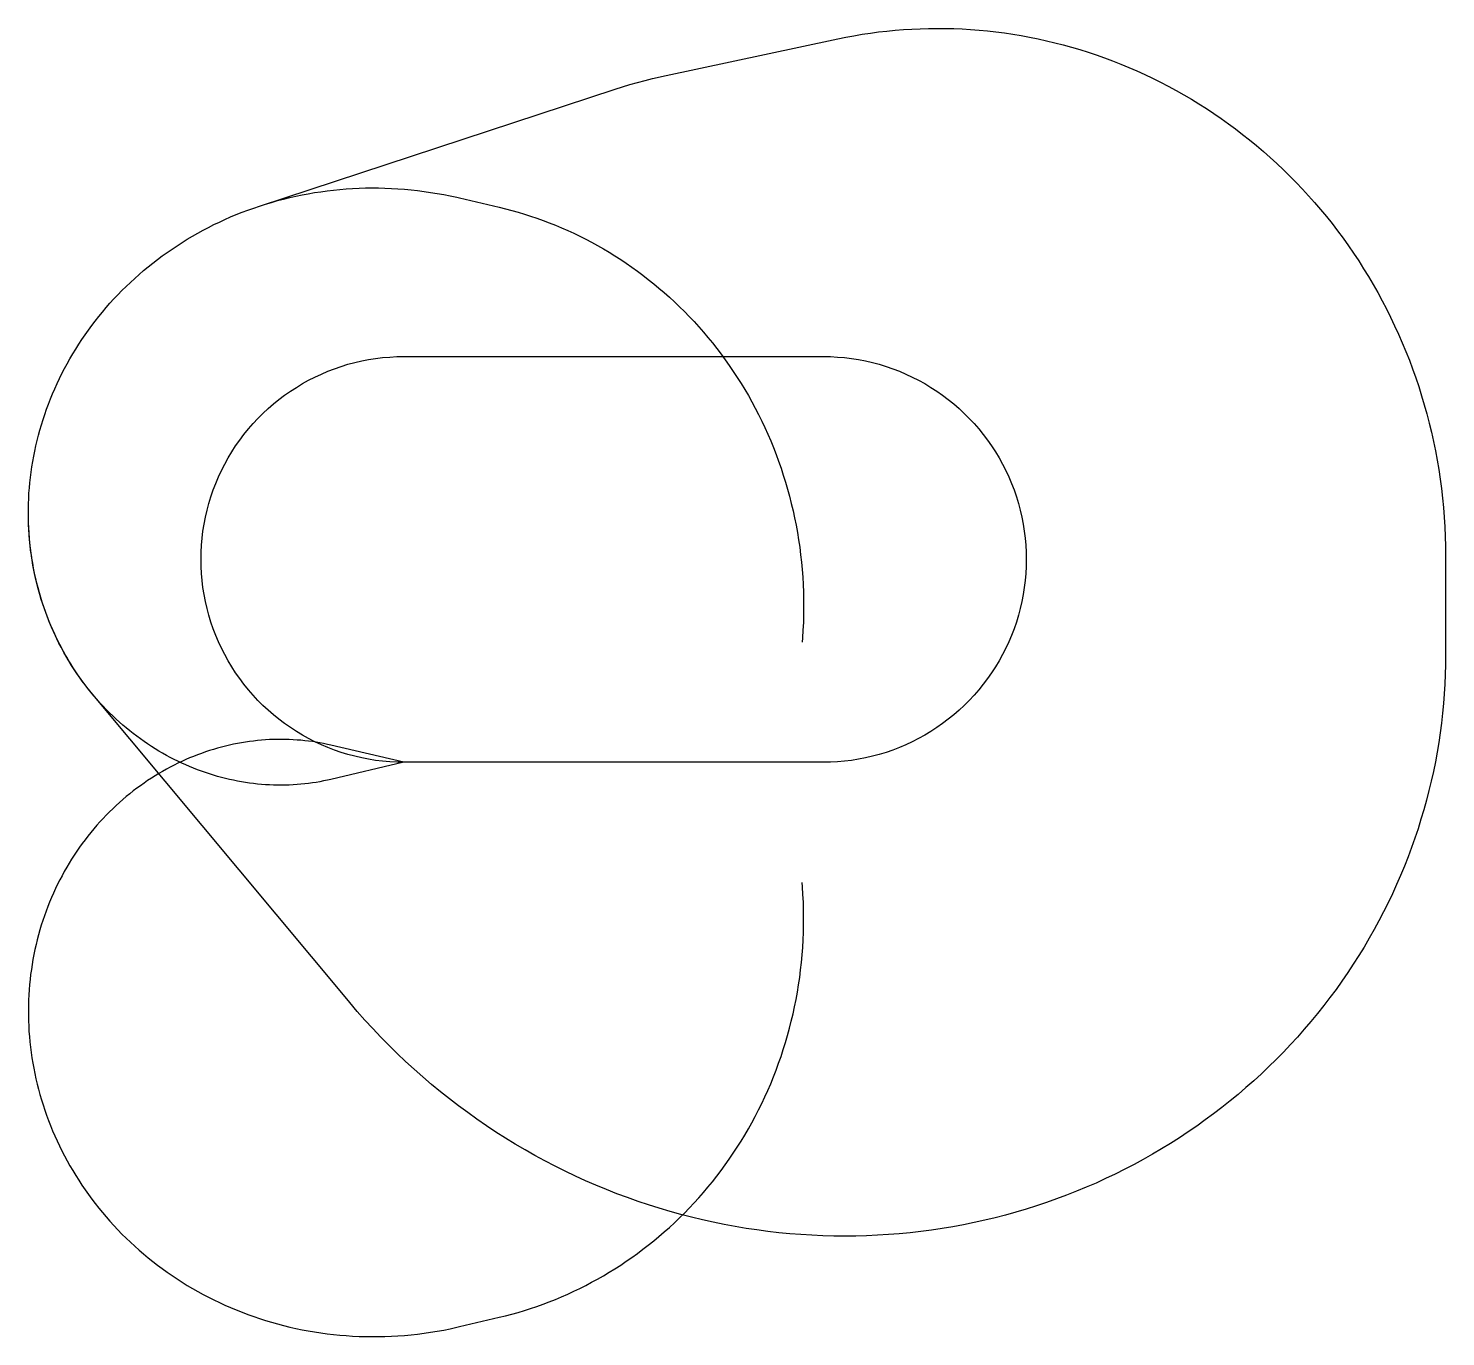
# Model space of a CAD drawing. Header units: metres. Extents: x -7130 to 19779, y -10905 to 13935.
import ezdxf

# ---------------------------------------------------------------- set-up
doc = ezdxf.new("R2010")
doc.units = ezdxf.units.M

msp = doc.modelspace()

# ---------------------------------------------------------------- linework, layer by layer
at = {"layer": 'NorminalTrack', "color": 1}
msp.add_lwpolyline([(0, 0), (0, 0), (-134, 2), (-269, 9), (-403, 21), (-536, 37), (-669, 59), (-801, 84), (-932, 114), (-1062, 149), (-1190, 189), (-1318, 232), (-1443, 281), (-1567, 333), (-1689, 390), (-1809, 451), (-1926, 516), (-2041, 585), (-2154, 659), (-2264, 736), (-2372, 817), (-2476, 901), (-2578, 990), (-2676, 1081), (-2771, 1176), (-2863, 1275), (-2951, 1376), (-3036, 1481), (-3117, 1588), (-3194, 1698), (-3267, 1811), (-3336, 1926), (-3401, 2044), (-3462, 2164), (-3519, 2285), (-3572, 2409), (-3620, 2535), (-3664, 2662), (-3703, 2791), (-3738, 2920), (-3768, 3051), (-3794, 3183), (-3815, 3316), (-3831, 3450), (-3843, 3584), (-3850, 3718), (-3852, 3852), (-3850, 3987), (-3843, 4121), (-3831, 4255), (-3815, 4389), (-3794, 4521), (-3768, 4653), (-3738, 4784), (-3703, 4914), (-3664, 5043), (-3620, 5170), (-3572, 5296), (-3519, 5419), (-3462, 5541), (-3401, 5661), (-3336, 5779), (-3267, 5894), (-3194, 6007), (-3117, 6117), (-3036, 6224), (-2951, 6329), (-2863, 6430), (-2771, 6528), (-2676, 6624), (-2578, 6715), (-2476, 6803), (-2372, 6888), (-2264, 6969), (-2154, 7046), (-2041, 7119), (-1926, 7189), (-1809, 7254), (-1689, 7315), (-1567, 7372), (-1443, 7424), (-1318, 7472), (-1190, 7516), (-1062, 7556), (-932, 7590), (-801, 7621), (-669, 7646), (-536, 7667), (-403, 7684), (-269, 7695), (-134, 7702), (0, 7705), (0, 7705), (7964, 7705), (7964, 7705), (8098, 7702), (8233, 7695), (8367, 7684), (8500, 7667), (8633, 7646), (8765, 7621), (8896, 7590), (9026, 7556), (9154, 7516), (9281, 7472), (9407, 7424), (9531, 7372), (9653, 7315), (9772, 7254), (9890, 7189), (10005, 7119), (10118, 7046), (10228, 6969), (10336, 6888), (10440, 6803), (10542, 6715), (10640, 6624), (10735, 6528), (10827, 6430), (10915, 6329), (11000, 6224), (11080, 6117), (11158, 6007), (11231, 5894), (11300, 5779), (11365, 5661), (11426, 5541), (11483, 5419), (11536, 5296), (11584, 5170), (11628, 5043), (11667, 4914), (11702, 4784), (11732, 4653), (11758, 4521), (11779, 4389), (11795, 4255), (11807, 4121), (11814, 3987), (11816, 3852), (11814, 3718), (11807, 3584), (11795, 3450), (11779, 3316), (11758, 3183), (11732, 3051), (11702, 2920), (11667, 2791), (11628, 2662), (11584, 2535), (11536, 2409), (11483, 2285), (11426, 2164), (11365, 2044), (11300, 1926), (11231, 1811), (11158, 1698), (11080, 1588), (11000, 1481), (10915, 1376), (10827, 1275), (10735, 1176), (10640, 1081), (10542, 990), (10440, 901), (10336, 817), (10228, 736), (10118, 659), (10005, 585), (9890, 516), (9772, 451), (9653, 390), (9531, 333), (9407, 281), (9281, 232), (9154, 189), (9026, 149), (8896, 114), (8765, 84), (8633, 59), (8500, 37), (8367, 21), (8233, 9), (8098, 2), (7964, 0), (0, 0)], dxfattribs=at)
at = {"layer": 'WindSpiral', "color": 5}
for points in [[(0, 0), (-1384, -325), (-1453, -341), (-1524, -355), (-1594, -368), (-1666, -381), (-1737, -392), (-1809, -401), (-1882, -410), (-1955, -417), (-2028, -423), (-2102, -428), (-2176, -432), (-2250, -434), (-2325, -435), (-2400, -434), (-2475, -433), (-2550, -430), (-2626, -425), (-2701, -420), (-2777, -413), (-2853, -404), (-2930, -394), (-3006, -383), (-3082, -371), (-3158, -357), (-3235, -342), (-3311, -325), (-3387, -307), (-3464, -288), (-3540, -267), (-3616, -245), (-3692, -221), (-3767, -196), (-3843, -170), (-3918, -142), (-3993, -113), (-4068, -82), (-4142, -50), (-4217, -16), (-4290, 19), (-4364, 55), (-4437, 92), (-4509, 131), (-4581, 172), (-4653, 214), (-4724, 257), (-4795, 302), (-4865, 348), (-4934, 395), (-5003, 444), (-5071, 494), (-5139, 545), (-5205, 598), (-5271, 652), (-5337, 707), (-5401, 764), (-5465, 822), (-5528, 881), (-5590, 942), (-5651, 1003), (-5711, 1066), (-5771, 1131), (-5829, 1196), (-5887, 1263), (-5943, 1331), (-5998, 1400), (-6053, 1470), (-6106, 1542), (-6158, 1614), (-6209, 1688), (-6259, 1763), (-6308, 1839), (-6355, 1916), (-6402, 1994), (-6447, 2073), (-6491, 2153), (-6533, 2234), (-6575, 2316), (-6614, 2399), (-6653, 2483), (-6690, 2567), (-6726, 2653), (-6761, 2740), (-6794, 2827), (-6825, 2915), (-6855, 3004), (-6884, 3094), (-6911, 3184), (-6937, 3276), (-6961, 3368), (-6984, 3460), (-7005, 3553), (-7024, 3647), (-7042, 3742), (-7058, 3837), (-7073, 3932), (-7086, 4028), (-7097, 4125), (-7107, 4221), (-7115, 4319), (-7121, 4417), (-7126, 4515), (-7129, 4613), (-7130, 4712), (-7130, 4811), (-7127, 4910), (-7123, 5010), (-7118, 5109), (-7110, 5209), (-7101, 5309), (-7090, 5409), (-7077, 5509), (-7062, 5609), (-7046, 5710), (-7028, 5810), (-7008, 5910), (-6986, 6010), (-6963, 6109), (-6937, 6209), (-6910, 6308), (-6881, 6408), (-6850, 6506), (-6818, 6605), (-6783, 6703), (-6747, 6801), (-6709, 6899), (-6669, 6996), (-6628, 7093), (-6584, 7189), (-6539, 7284), (-6492, 7379), (-6443, 7474), (-6393, 7568), (-6341, 7661), (-6287, 7753), (-6231, 7845), (-6173, 7936), (-6114, 8026), (-6053, 8115), (-5991, 8204), (-5926, 8292), (-5860, 8378), (-5793, 8464), (-5723, 8549), (-5652, 8632), (-5580, 8715), (-5505, 8797), (-5430, 8877), (-5352, 8957), (-5273, 9035), (-5193, 9112), (-5111, 9187), (-5027, 9262), (-4942, 9335), (-4856, 9407), (-4768, 9477), (-4678, 9547), (-4588, 9614), (-4495, 9680), (-4402, 9745), (-4307, 9809), (-4211, 9870), (-4113, 9931), (-4015, 9989), (-3915, 10046), (-3813, 10102), (-3711, 10156), (-3607, 10208), (-3503, 10258), (-3397, 10307), (-3290, 10354), (-3182, 10399), (-3073, 10442), (-2963, 10484), (-2852, 10524), (-2740, 10561), (-2740, 10561), (4011, 12782), (4151, 12827), (4293, 12870), (4435, 12910), (4578, 12947), (4723, 12983), (4868, 13015), (4889, 13020), (8238, 13736), (8391, 13767), (8545, 13796), (8700, 13822), (8856, 13846), (9012, 13866), (9169, 13884), (9326, 13900), (9484, 13912), (9642, 13922), (9801, 13929), (9960, 13934), (10120, 13935), (10279, 13934), (10439, 13930), (10600, 13923), (10760, 13914), (10920, 13901), (11080, 13886), (11241, 13868), (11401, 13847), (11561, 13823), (11721, 13797), (11881, 13767), (12040, 13735), (12199, 13700), (12358, 13662), (12517, 13621), (12674, 13578), (12832, 13531), (12989, 13482), (13145, 13430), (13300, 13375), (13455, 13318), (13609, 13257), (13762, 13194), (13914, 13128), (14065, 13059), (14216, 12988), (14365, 12914), (14513, 12837), (14660, 12757), (14806, 12675), (14951, 12590), (15094, 12502), (15236, 12412), (15377, 12319), (15516, 12224), (15654, 12125), (15790, 12025), (15925, 11922), (16058, 11816), (16190, 11708), (16319, 11597), (16447, 11484), (16574, 11369), (16698, 11251), (16821, 11131), (16941, 11009), (17060, 10884), (17176, 10757), (17291, 10628), (17403, 10497), (17514, 10363), (17622, 10228), (17728, 10090), (17831, 9950), (17933, 9809), (18032, 9665), (18128, 9519), (18222, 9372), (18314, 9222), (18403, 9071), (18490, 8918), (18574, 8764), (18656, 8607), (18735, 8449), (18811, 8290), (18885, 8129), (18956, 7966), (19024, 7802), (19090, 7636), (19152, 7470), (19212, 7301), (19269, 7132), (19323, 6961), (19374, 6789), (19422, 6616), (19468, 6442), (19510, 6267), (19549, 6091), (19585, 5914), (19619, 5736), (19649, 5558), (19676, 5378), (19700, 5198), (19720, 5017), (19738, 4836), (19753, 4654), (19764, 4471), (19772, 4288), (19777, 4105), (19779, 3922), (19779, 3909), (19779, 2035), (19777, 1851), (19773, 1667), (19765, 1483), (19753, 1298), (19739, 1114), (19721, 930), (19700, 745), (19676, 561), (19648, 377), (19618, 193), (19584, 10), (19546, -173), (19506, -356), (19462, -538), (19415, -720), (19365, -901), (19311, -1081), (19255, -1261), (19195, -1440), (19132, -1618), (19066, -1795), (18996, -1972), (18923, -2147), (18848, -2321), (18769, -2495), (18687, -2667), (18601, -2837), (18513, -3007), (18422, -3175), (18328, -3342), (18230, -3507), (18130, -3671), (18026, -3834), (17920, -3994), (17811, -4153), (17698, -4311), (17583, -4466), (17465, -4620), (17344, -4772), (17221, -4922), (17094, -5070), (16965, -5216), (16833, -5360), (16699, -5502), (16562, -5641), (16422, -5778), (16280, -5914), (16135, -6046), (15987, -6177), (15837, -6305), (15685, -6430), (15531, -6553), (15374, -6674), (15214, -6791), (15053, -6907), (14889, -7019), (14723, -7129), (14555, -7236), (14385, -7340), (14213, -7442), (14039, -7540), (13863, -7636), (13685, -7728), (13506, -7818), (13324, -7904), (13141, -7988), (12956, -8068), (12770, -8145), (12581, -8220), (12392, -8290), (12201, -8358), (12008, -8422), (11815, -8484), (11620, -8541), (11423, -8596), (11226, -8647), (11027, -8695), (10827, -8739), (10627, -8780), (10425, -8817), (10222, -8851), (10019, -8881), (9815, -8908), (9610, -8932), (9405, -8951), (9199, -8968), (8992, -8980), (8785, -8989), (8578, -8995), (8370, -8996), (8162, -8995), (7954, -8989), (7745, -8980), (7537, -8967), (7328, -8951), (7120, -8931), (6912, -8907), (6703, -8880), (6496, -8849), (6288, -8814), (6081, -8776), (5874, -8733), (5668, -8688), (5462, -8638), (5257, -8585), (5053, -8529), (4849, -8468), (4647, -8404), (4445, -8337), (4244, -8266), (4044, -8191), (3845, -8113), (3647, -8031), (3451, -7945), (3256, -7856), (3062, -7764), (2870, -7668), (2679, -7569), (2489, -7466), (2301, -7360), (2115, -7250), (1931, -7137), (1748, -7020), (1567, -6901), (1388, -6778), (1211, -6652), (1036, -6522), (863, -6389), (693, -6254), (524, -6115), (358, -5972), (194, -5827), (32, -5679), (-127, -5528), (-284, -5374), (-438, -5217), (-590, -5057), (-739, -4894), (-886, -4729), (-1029, -4561), (-1053, -4532), (-5908, 1289), (-5964, 1357), (-6019, 1427), (-6073, 1497), (-6126, 1569), (-6178, 1642), (-6228, 1716), (-6278, 1792), (-6326, 1868), (-6373, 1945), (-6419, 2024), (-6464, 2103), (-6507, 2184), (-6549, 2265), (-6590, 2347), (-6629, 2431), (-6667, 2515), (-6704, 2600), (-6739, 2686), (-6773, 2773), (-6806, 2860), (-6837, 2949), (-6866, 3038), (-6895, 3128), (-6921, 3219), (-6946, 3310), (-6970, 3403), (-6992, 3495), (-7012, 3589), (-7031, 3683), (-7048, 3778), (-7064, 3873), (-7078, 3968), (-7090, 4065), (-7101, 4161), (-7110, 4258), (-7117, 4356), (-7123, 4454), (-7127, 4552), (-7129, 4651), (-7130, 4733)], [(0, 0), (-1384, -325), (-1453, -341), (-1524, -355), (-1594, -368), (-1666, -381), (-1737, -392), (-1809, -401), (-1882, -410), (-1955, -417), (-2028, -423), (-2102, -428), (-2176, -432), (-2250, -434), (-2325, -435), (-2400, -434), (-2475, -433), (-2550, -430), (-2626, -425), (-2701, -420), (-2777, -413), (-2853, -404), (-2930, -394), (-3006, -383), (-3082, -371), (-3158, -357), (-3235, -342), (-3311, -325), (-3387, -307), (-3464, -288), (-3540, -267), (-3616, -245), (-3692, -221), (-3767, -196), (-3843, -170), (-3918, -142), (-3993, -113), (-4068, -82), (-4142, -50), (-4217, -16), (-4290, 19), (-4364, 55), (-4437, 92), (-4509, 131), (-4581, 172), (-4653, 214), (-4724, 257), (-4795, 302), (-4865, 348), (-4934, 395), (-5003, 444), (-5071, 494), (-5139, 545), (-5205, 598), (-5271, 652), (-5337, 707), (-5401, 764), (-5465, 822), (-5528, 881), (-5590, 942), (-5651, 1003), (-5711, 1066), (-5771, 1131), (-5829, 1196), (-5887, 1263), (-5943, 1331), (-5998, 1400), (-6053, 1470), (-6106, 1542), (-6158, 1614), (-6209, 1688), (-6259, 1763), (-6308, 1839), (-6355, 1916), (-6402, 1994), (-6447, 2073), (-6491, 2153), (-6533, 2234), (-6575, 2316), (-6614, 2399), (-6653, 2483), (-6690, 2567), (-6726, 2653), (-6761, 2740), (-6794, 2827), (-6825, 2915), (-6855, 3004), (-6884, 3094), (-6911, 3184), (-6937, 3276), (-6961, 3368), (-6984, 3460), (-7005, 3553), (-7024, 3647), (-7042, 3742), (-7058, 3837), (-7073, 3932), (-7086, 4028), (-7097, 4125), (-7107, 4221), (-7115, 4319), (-7121, 4417), (-7126, 4515), (-7129, 4613), (-7130, 4712), (-7130, 4811), (-7127, 4910), (-7123, 5010), (-7118, 5109), (-7110, 5209), (-7101, 5309), (-7090, 5409), (-7077, 5509), (-7062, 5609), (-7046, 5710), (-7028, 5810), (-7008, 5910), (-6986, 6010), (-6963, 6109), (-6937, 6209), (-6910, 6308), (-6881, 6408), (-6850, 6506), (-6818, 6605), (-6783, 6703), (-6747, 6801), (-6709, 6899), (-6669, 6996), (-6628, 7093), (-6584, 7189), (-6539, 7284), (-6492, 7379), (-6443, 7474), (-6393, 7568), (-6341, 7661), (-6287, 7753), (-6231, 7845), (-6173, 7936), (-6114, 8026), (-6053, 8115), (-5991, 8204), (-5926, 8292), (-5860, 8378), (-5793, 8464), (-5723, 8549), (-5652, 8632), (-5580, 8715), (-5505, 8797), (-5430, 8877), (-5352, 8957), (-5273, 9035), (-5193, 9112), (-5111, 9187), (-5027, 9262), (-4942, 9335), (-4856, 9407), (-4768, 9477), (-4678, 9547), (-4588, 9614), (-4495, 9680), (-4402, 9745), (-4307, 9809), (-4211, 9870), (-4113, 9931), (-4015, 9989), (-3915, 10046), (-3813, 10102), (-3711, 10156), (-3607, 10208), (-3503, 10258), (-3397, 10307), (-3290, 10354), (-3182, 10399), (-3073, 10442), (-2963, 10484), (-2852, 10524), (-2740, 10561), (-2628, 10597), (-2514, 10631), (-2400, 10664), (-2284, 10694), (-2168, 10722), (-2052, 10749), (-1934, 10773), (-1816, 10795), (-1697, 10816), (-1578, 10834), (-1458, 10850), (-1338, 10864), (-1217, 10876), (-1095, 10886), (-973, 10894), (-851, 10900), (-728, 10904), (-606, 10905), (-482, 10905), (-359, 10902), (-235, 10897), (-112, 10890), (12, 10881), (136, 10869), (260, 10855), (384, 10839), (508, 10821), (632, 10801), (756, 10779), (880, 10754), (1003, 10727), (1055, 10715), (1810, 10538), (1930, 10509), (2050, 10477), (2169, 10444), (2289, 10408), (2407, 10370), (2526, 10330), (2644, 10288), (2761, 10243), (2878, 10197), (2994, 10148), (3110, 10097), (3225, 10044), (3339, 9989), (3452, 9932), (3565, 9873), (3677, 9812), (3788, 9748), (3898, 9683), (4008, 9615), (4116, 9546), (4223, 9474), (4329, 9401), (4434, 9325), (4538, 9247), (4641, 9168), (4743, 9086), (4843, 9003), (4943, 8918), (5041, 8830), (5137, 8741), (5232, 8650), (5326, 8558), (5418, 8463), (5509, 8367), (5598, 8268), (5686, 8168), (5772, 8067), (5857, 7963), (5940, 7858), (6021, 7752), (6100, 7644), (6178, 7534), (6254, 7422), (6328, 7309), (6401, 7195), (6471, 7079), (6540, 6962), (6606, 6843), (6671, 6723), (6734, 6601), (6794, 6478), (6853, 6354), (6910, 6229), (6964, 6102), (7016, 5974), (7067, 5845), (7115, 5715), (7161, 5584), (7204, 5452), (7246, 5319), (7285, 5185), (7322, 5050), (7356, 4914), (7389, 4777), (7419, 4640), (7446, 4502), (7471, 4363), (7494, 4223), (7515, 4083), (7533, 3942), (7548, 3800), (7562, 3658), (7572, 3516), (7580, 3373), (7586, 3229), (7589, 3086), (7590, 2942), (7588, 2797), (7584, 2653), (7577, 2508), (7568, 2364), (7561, 2280)], [(0, 0), (-1384, 325), (-1453, 341), (-1524, 355), (-1594, 368), (-1666, 381), (-1737, 392), (-1809, 401), (-1882, 410), (-1955, 417), (-2028, 423), (-2102, 428), (-2176, 432), (-2250, 434), (-2325, 435), (-2400, 434), (-2475, 433), (-2550, 430), (-2626, 425), (-2701, 420), (-2777, 413), (-2853, 404), (-2930, 394), (-3006, 383), (-3082, 371), (-3158, 357), (-3235, 342), (-3311, 325), (-3387, 307), (-3464, 288), (-3540, 267), (-3616, 245), (-3692, 221), (-3767, 196), (-3843, 170), (-3918, 142), (-3993, 113), (-4068, 82), (-4142, 50), (-4217, 16), (-4290, -19), (-4364, -55), (-4437, -92), (-4509, -131), (-4581, -172), (-4653, -214), (-4724, -257), (-4795, -302), (-4865, -348), (-4934, -395), (-5003, -444), (-5071, -494), (-5139, -545), (-5205, -598), (-5271, -652), (-5337, -707), (-5401, -764), (-5465, -822), (-5528, -881), (-5590, -942), (-5651, -1003), (-5711, -1066), (-5771, -1131), (-5829, -1196), (-5887, -1263), (-5943, -1331), (-5998, -1400), (-6053, -1470), (-6106, -1542), (-6158, -1614), (-6209, -1688), (-6259, -1763), (-6308, -1839), (-6355, -1916), (-6402, -1994), (-6447, -2073), (-6491, -2153), (-6533, -2234), (-6575, -2316), (-6614, -2399), (-6653, -2483), (-6690, -2567), (-6726, -2653), (-6761, -2740), (-6794, -2827), (-6825, -2915), (-6855, -3004), (-6884, -3094), (-6911, -3184), (-6937, -3276), (-6961, -3368), (-6984, -3460), (-7005, -3553), (-7024, -3647), (-7042, -3742), (-7058, -3837), (-7073, -3932), (-7086, -4028), (-7097, -4125), (-7107, -4221), (-7115, -4319), (-7121, -4417), (-7126, -4515), (-7129, -4613), (-7130, -4712), (-7130, -4811), (-7127, -4910), (-7123, -5010), (-7118, -5109), (-7110, -5209), (-7101, -5309), (-7090, -5409), (-7077, -5509), (-7062, -5609), (-7046, -5710), (-7028, -5810), (-7008, -5910), (-6986, -6010), (-6963, -6109), (-6937, -6209), (-6910, -6308), (-6881, -6408), (-6850, -6506), (-6818, -6605), (-6783, -6703), (-6747, -6801), (-6709, -6899), (-6669, -6996), (-6628, -7093), (-6584, -7189), (-6539, -7284), (-6492, -7379), (-6443, -7474), (-6393, -7568), (-6341, -7661), (-6287, -7753), (-6231, -7845), (-6173, -7936), (-6114, -8026), (-6053, -8115), (-5991, -8204), (-5926, -8292), (-5860, -8378), (-5793, -8464), (-5723, -8549), (-5652, -8632), (-5580, -8715), (-5505, -8797), (-5430, -8877), (-5352, -8957), (-5273, -9035), (-5193, -9112), (-5111, -9187), (-5027, -9262), (-4942, -9335), (-4856, -9407), (-4768, -9477), (-4678, -9547), (-4588, -9614), (-4495, -9680), (-4402, -9745), (-4307, -9809), (-4211, -9870), (-4113, -9931), (-4015, -9989), (-3915, -10046), (-3813, -10102), (-3711, -10156), (-3607, -10208), (-3503, -10258), (-3397, -10307), (-3290, -10354), (-3182, -10399), (-3073, -10442), (-2963, -10484), (-2852, -10524), (-2740, -10561), (-2628, -10597), (-2514, -10631), (-2400, -10664), (-2284, -10694), (-2168, -10722), (-2052, -10749), (-1934, -10773), (-1816, -10795), (-1697, -10816), (-1578, -10834), (-1458, -10850), (-1338, -10864), (-1217, -10876), (-1095, -10886), (-973, -10894), (-851, -10900), (-728, -10904), (-606, -10905), (-482, -10905), (-359, -10902), (-235, -10897), (-112, -10890), (12, -10881), (136, -10869), (260, -10855), (384, -10839), (508, -10821), (632, -10801), (756, -10779), (880, -10754), (1003, -10727), (1055, -10715), (1810, -10538), (1930, -10509), (2050, -10477), (2169, -10444), (2289, -10408), (2407, -10370), (2526, -10330), (2644, -10288), (2761, -10243), (2878, -10197), (2994, -10148), (3110, -10097), (3225, -10044), (3339, -9989), (3452, -9932), (3565, -9873), (3677, -9812), (3788, -9748), (3898, -9683), (4008, -9615), (4116, -9546), (4223, -9474), (4329, -9401), (4434, -9325), (4538, -9247), (4641, -9168), (4743, -9086), (4843, -9003), (4943, -8918), (5041, -8830), (5137, -8741), (5232, -8650), (5326, -8558), (5418, -8463), (5509, -8367), (5598, -8268), (5686, -8168), (5772, -8067), (5857, -7963), (5940, -7858), (6021, -7752), (6100, -7644), (6178, -7534), (6254, -7422), (6328, -7309), (6401, -7195), (6471, -7079), (6540, -6962), (6606, -6843), (6671, -6723), (6734, -6601), (6794, -6478), (6853, -6354), (6910, -6229), (6964, -6102), (7016, -5974), (7067, -5845), (7115, -5715), (7161, -5584), (7204, -5452), (7246, -5319), (7285, -5185), (7322, -5050), (7356, -4914), (7389, -4777), (7419, -4640), (7446, -4502), (7471, -4363), (7494, -4223), (7515, -4083), (7533, -3942), (7548, -3800), (7562, -3658), (7572, -3516), (7580, -3373), (7586, -3229), (7589, -3086), (7590, -2942), (7588, -2797), (7584, -2653), (7577, -2508), (7568, -2364), (7561, -2280)]]:
    msp.add_lwpolyline(points, dxfattribs=at)

doc.saveas('drawing.dxf')
